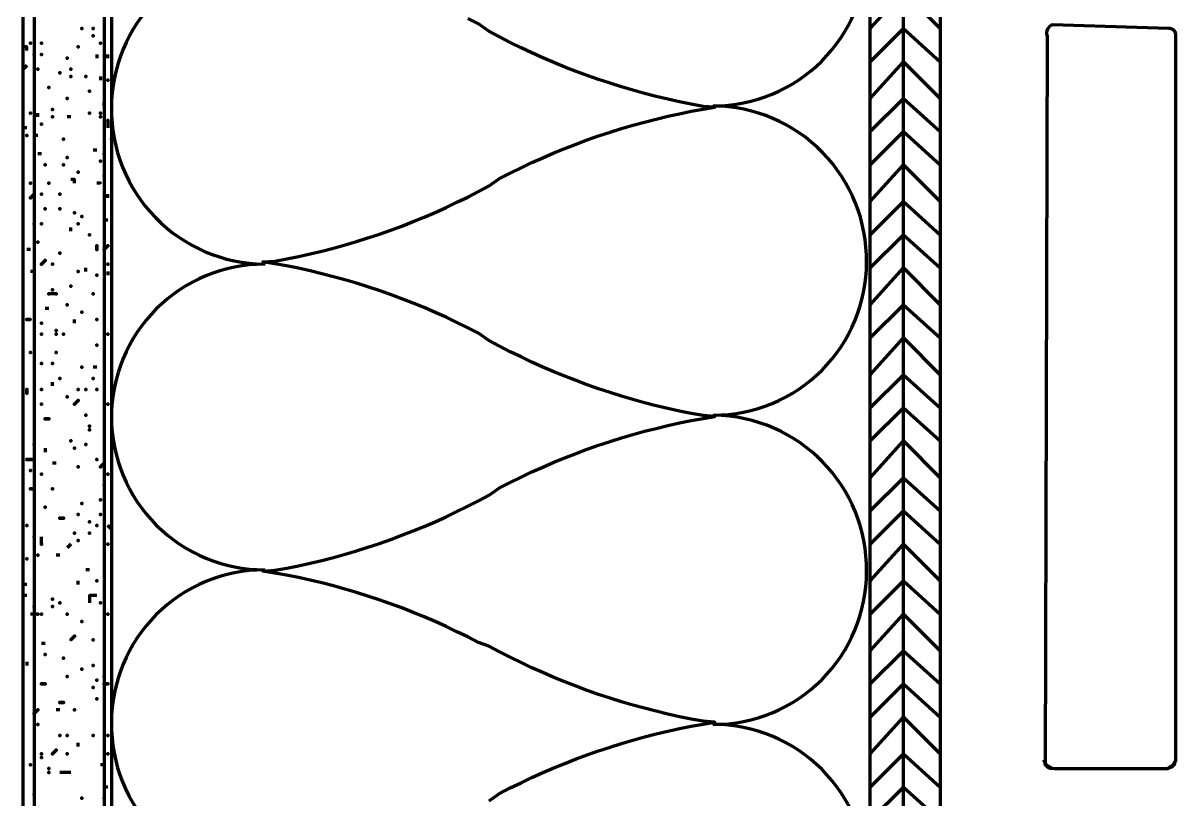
# Model space of a CAD drawing. Extents: x 261 to 424, y 0 to 368.
# Drawn here: x 342.77 to 351.12, y 162.83 to 168.46 of the extents above; entities that cross this region are included whole.
import ezdxf

# ---------------------------------------------------------------- set-up
doc = ezdxf.new("R2010")
doc.units = 0
doc.header["$MEASUREMENT"] = 0
doc.layers.add('Dt-Line 1', color=9, linetype='Continuous', lineweight=0)
doc.layers.add('Dt-Line 3', color=7, linetype='Continuous', lineweight=15)

msp = doc.modelspace()

# ---------------------------------------------------------------- linework, layer by layer
at = {"layer": 'Dt-Line 1', "linetype": 'Continuous', "lineweight": 158}
for p, q in [((343.30332, 168.229), (343.30332, 168.20233)), ((343.38332, 168.20233), (343.38332, 168.229)), ((342.79666, 168.14901), (342.76999, 168.12233)), ((343.32999, 168.069), (343.32999, 168.04233)), ((343.35665, 167.85567), (343.35665, 167.88233)), ((342.87665, 167.77567), (342.87665, 167.80232)), ((343.11665, 167.77567), (343.08999, 167.77567)), ((342.79666, 167.69567), (342.76999, 167.69567)), ((342.87665, 167.64233), (342.84999, 167.64233)), ((343.30332, 167.53567), (343.27665, 167.53567)), ((342.90332, 167.509), (342.87665, 167.509)), ((343.38332, 167.189), (343.38332, 167.21567)), ((343.38332, 167.029), (343.35665, 167.029)), ((343.11665, 166.949), (343.11665, 166.97567)), ((342.82332, 166.81568), (342.79666, 166.81568)), ((342.84999, 166.65567), (342.82332, 166.65567)), ((343.22332, 166.65567), (343.22332, 166.68233)), ((343.38332, 166.65567), (343.38332, 166.629)), ((342.95666, 166.389), (342.92999, 166.389)), ((343.14332, 166.28233), (343.14332, 166.309)), ((343.30332, 165.96233), (343.27665, 165.96233)), ((342.98332, 165.829), (342.98332, 165.85567)), ((342.92999, 165.37567), (342.92999, 165.349)), ((343.00999, 165.269), (342.98332, 165.269)), ((343.40999, 164.789), (343.38332, 164.81568)), ((343.11665, 164.68233), (343.08999, 164.65567)), ((343.03665, 164.60233), (343.00999, 164.60233)), ((343.24999, 164.49567), (343.22332, 164.49567)), ((342.79666, 164.389), (342.76999, 164.389)), ((343.16999, 164.389), (343.16999, 164.41567)), ((342.79666, 164.309), (342.76999, 164.309)), ((342.92999, 163.96233), (342.90332, 163.96233)), ((342.79666, 163.829), (342.79666, 163.80232)), ((343.03665, 163.48235), (343.00999, 163.48235)), ((343.16999, 163.21567), (343.16999, 163.24233)), ((343.35665, 163.08233), (343.32999, 163.08233)), ((343.38332, 162.92233), (343.35665, 162.92233))]:
    msp.add_line(p, q, dxfattribs=at)
for points in [[(349.14332, 59.16233), (349.14332, 323.16232), (348.90332, 322.92235), (348.90332, 322.92235)], [(348.90332, 168.41567), (349.14332, 168.68233), (349.40999, 168.41567), (349.40999, 168.41567)], [(346.14353, 162.82323), (346.21982, 162.87592), (346.29718, 162.91571), (346.37516, 162.95414), (346.45376, 162.99121), (346.53294, 163.0269), (346.6127, 163.06122), (346.69301, 163.09415), (346.77386, 163.12569), (346.85522, 163.15583), (346.93708, 163.18457), (347.01943, 163.2119), (347.10224, 163.23782), (347.18549, 163.26231), (347.26917, 163.28537), (347.35326, 163.307), (347.43773, 163.32718), (347.52258, 163.34592), (347.60779, 163.36321), (347.69332, 163.37904), (347.77918, 163.3934), (347.69332, 163.39896), (347.60779, 163.41479), (347.52258, 163.43208), (347.43773, 163.45082), (347.35326, 163.471), (347.26917, 163.49263), (347.18549, 163.51569), (347.10224, 163.54018), (347.01943, 163.5661), (346.93708, 163.59343), (346.85522, 163.62217), (346.77386, 163.65231), (346.69301, 163.68385), (346.6127, 163.71678), (346.53294, 163.7511), (346.45376, 163.78679), (346.37516, 163.82386), (346.29718, 163.86229), (346.21982, 163.90208), (346.14311, 163.94323), (346.06637, 163.96948), (345.98901, 164.00926), (345.91102, 164.04769), (345.83243, 164.08475), (345.75324, 164.12043), (345.67348, 164.15474), (345.59317, 164.18766), (345.51232, 164.2192), (345.43095, 164.24933), (345.34909, 164.27806), (345.26674, 164.30538), (345.18393, 164.33129), (345.10067, 164.35577), (345.01699, 164.37883), (344.9329, 164.40045), (344.84842, 164.42063), (344.76357, 164.43936), (344.67836, 164.45664), (344.59282, 164.47246), (344.50696, 164.48681), (344.59331, 164.49229), (344.67885, 164.50812), (344.76406, 164.52541), (344.84891, 164.54415), (344.93338, 164.56434), (345.01747, 164.58596), (345.10115, 164.60903), (345.1844, 164.63352), (345.26721, 164.65943), (345.34956, 164.68676), (345.43142, 164.7155), (345.51278, 164.74564), (345.59363, 164.77718), (345.67394, 164.81011), (345.7537, 164.84443), (345.83288, 164.88012), (345.91147, 164.91719), (345.98946, 164.95562), (346.06682, 164.99542), (346.14353, 165.03656), (346.21982, 165.08925), (346.29718, 165.12904), (346.37516, 165.16748), (346.45376, 165.20454), (346.53294, 165.24024), (346.6127, 165.27455), (346.69301, 165.30748), (346.77386, 165.33902), (346.85522, 165.36917), (346.93708, 165.39791), (347.01943, 165.42524), (347.10224, 165.45115), (347.18549, 165.47564), (347.26917, 165.4987), (347.35326, 165.52033), (347.43773, 165.54052), (347.52258, 165.55926), (347.60779, 165.57654), (347.69332, 165.59237), (347.77918, 165.60673), (347.69332, 165.61229), (347.60779, 165.62812), (347.52258, 165.64541), (347.43773, 165.66415), (347.35326, 165.68434), (347.26917, 165.70596), (347.18549, 165.72903), (347.10224, 165.75352), (347.01943, 165.77943), (346.93708, 165.80676), (346.85522, 165.8355), (346.77386, 165.86564), (346.69301, 165.89718), (346.6127, 165.93011), (346.53294, 165.96443), (346.45376, 166.00012), (346.37516, 166.03719), (346.29718, 166.07562), (346.21982, 166.11542), (346.14311, 166.15656), (346.06637, 166.20948), (345.98901, 166.24926), (345.91102, 166.28769), (345.83243, 166.32475), (345.75324, 166.36043), (345.67348, 166.39474), (345.59317, 166.42766), (345.51232, 166.4592), (345.43095, 166.48933), (345.34909, 166.51806), (345.26674, 166.54538), (345.18393, 166.57129), (345.10067, 166.59577), (345.01699, 166.61882), (344.9329, 166.64044), (344.84842, 166.66062), (344.76357, 166.67935), (344.67836, 166.69663), (344.59282, 166.71245), (344.50696, 166.7268), (344.59331, 166.73229), (344.67885, 166.74812), (344.76406, 166.76541), (344.84891, 166.78415), (344.93338, 166.80434), (345.01747, 166.82596), (345.10115, 166.84903), (345.1844, 166.87352), (345.26721, 166.89943), (345.34956, 166.92676), (345.43142, 166.9555), (345.51278, 166.98564), (345.59363, 167.01718), (345.67394, 167.05011), (345.7537, 167.08443), (345.83288, 167.12012), (345.91147, 167.15719), (345.98946, 167.19562), (346.06682, 167.23542), (346.14353, 167.27656), (346.21982, 167.32925), (346.29718, 167.36904), (346.37516, 167.40748), (346.45376, 167.44454), (346.53294, 167.48024), (346.6127, 167.51455), (346.69301, 167.54748), (346.77386, 167.57902), (346.85522, 167.60917), (346.93708, 167.63791), (347.01943, 167.66524), (347.10224, 167.69115), (347.18549, 167.71564), (347.26917, 167.7387), (347.35326, 167.76033), (347.43773, 167.78052), (347.52258, 167.79926), (347.60779, 167.81654), (347.69332, 167.83237), (347.77918, 167.84673), (347.69332, 167.85229), (347.60779, 167.86812), (347.52258, 167.88541), (347.43773, 167.90415), (347.35326, 167.92434), (347.26917, 167.94597), (347.18549, 167.96903), (347.10224, 167.99352), (347.01943, 168.01944), (346.93708, 168.04677), (346.85522, 168.0755), (346.77386, 168.10565), (346.69301, 168.13719), (346.6127, 168.17012), (346.53294, 168.20443), (346.45376, 168.24013), (346.37516, 168.27719), (346.29718, 168.31563), (346.21982, 168.35542), (346.14311, 168.39656), (346.06637, 168.44947), (345.98901, 168.48926)], [(343.19665, 168.41567), (343.19665, 168.41567), (343.19665, 168.41569)], [(343.27665, 168.41567), (343.27665, 168.41567), (343.27665, 168.41569)], [(343.27665, 168.36233), (343.27665, 168.36233), (343.27665, 168.36236)], [(348.90332, 168.17567), (349.14332, 168.41567), (349.40999, 168.17567), (349.40999, 168.17567)], [(342.79666, 168.25567), (342.79666, 168.28233), (342.76999, 168.28233)], [(342.82332, 168.309), (342.82332, 168.309), (342.82332, 168.30903)], [(342.90332, 168.309), (342.90332, 168.309), (342.90332, 168.30903)], [(343.16999, 168.28233), (343.16999, 168.28233), (343.16999, 168.28236)], [(343.32999, 168.309), (343.32999, 168.309), (343.32999, 168.30903)], [(342.84999, 168.229), (342.84999, 168.229), (342.84999, 168.22903)], [(342.90332, 168.229), (342.90332, 168.229), (342.90332, 168.22903)], [(343.08999, 168.20233), (343.08999, 168.20233), (343.08999, 168.20236)], [(342.87665, 168.12233), (342.87665, 168.12233), (342.87665, 168.12236)], [(343.11665, 168.12233), (343.11665, 168.12233), (343.11665, 168.12236)], [(348.90332, 167.909), (349.14332, 168.17567), (349.40999, 167.909), (349.40999, 167.909)], [(343.03665, 168.09567), (343.03665, 168.09567), (343.03665, 168.09569)], [(343.11665, 168.069), (343.11665, 168.069), (343.11665, 168.06903)], [(343.22332, 168.069), (343.22332, 168.069), (343.22332, 168.06903)], [(343.38332, 168.04233), (343.38332, 168.04233), (343.38332, 168.04236)], [(342.95666, 167.989), (342.95666, 167.989), (342.95666, 167.98903)], [(343.24999, 167.96233), (343.24999, 167.96233), (343.24999, 167.96236)], [(343.08999, 167.909), (343.08999, 167.909), (343.08999, 167.90903)], [(348.90332, 167.669), (349.14332, 167.909), (349.40999, 167.669), (349.40999, 167.669)], [(342.82332, 167.80232), (342.82332, 167.80232), (342.82332, 167.80235)], [(342.98332, 167.829), (342.98332, 167.829), (342.98332, 167.82903)], [(342.98332, 167.77567), (342.98332, 167.77567), (342.98332, 167.77569)], [(343.24999, 167.80232), (343.24999, 167.80232), (343.24999, 167.80235)], [(342.90332, 167.72233), (342.90332, 167.72233), (342.90332, 167.72236)], [(343.38332, 167.749), (343.38332, 167.69567)], [(342.79666, 167.64233), (342.79666, 167.64233), (342.79666, 167.64236)], [(343.06332, 167.61567), (343.06332, 167.61567), (343.06332, 167.61569)], [(343.40999, 167.61567), (343.40999, 167.61567), (343.40999, 167.61569)], [(348.90332, 167.429), (349.14332, 167.669), (349.40999, 167.429), (349.40999, 167.429)], [(343.08999, 167.48235), (343.08999, 167.48235), (343.08999, 167.48237)], [(343.32999, 167.45567), (343.32999, 167.45567), (343.32999, 167.45569)], [(343.35665, 167.509), (343.35665, 167.509), (343.35665, 167.50903)], [(342.92999, 167.429), (342.92999, 167.429), (342.92999, 167.42903)], [(343.06332, 167.429), (343.06332, 167.429), (343.06332, 167.42903)], [(343.16999, 167.37567), (343.16999, 167.37567), (343.16999, 167.37569)], [(348.90332, 167.16233), (349.14332, 167.429), (349.40999, 167.16233), (349.40999, 167.16233)], [(342.82332, 167.29567), (342.82332, 167.29567), (342.82332, 167.29569)], [(342.95666, 167.29567), (342.95666, 167.29567), (342.95666, 167.29569)], [(343.14332, 167.29567), (343.14332, 167.32233), (343.11665, 167.32233)], [(343.32999, 167.29567), (343.32999, 167.29567), (343.30332, 167.29567)], [(343.35665, 167.349), (343.35665, 167.349), (343.35665, 167.34903)], [(342.90332, 167.21567), (342.90332, 167.21567), (342.90332, 167.21569)], [(343.03665, 167.21567), (343.03665, 167.21567), (343.03665, 167.21569)], [(342.92999, 167.109), (342.92999, 167.109), (342.92999, 167.10903)], [(343.03665, 167.109), (343.03665, 167.109), (343.03665, 167.10903)], [(348.90332, 166.92233), (349.14332, 167.16233), (349.40999, 166.92233), (349.40999, 166.92233)], [(343.14332, 167.08233), (343.14332, 167.08233), (343.14332, 167.08236)], [(343.19665, 167.05567), (343.19665, 167.05567), (343.19665, 167.05569)], [(342.84999, 167.00233), (342.84999, 167.00233), (342.84999, 167.00236)], [(342.90332, 167.00233), (342.90332, 167.00233), (342.90332, 167.00236)], [(343.16999, 167.00233), (343.16999, 167.00233), (343.16999, 167.00236)], [(342.87665, 166.869), (342.87665, 166.869), (342.87665, 166.86903)], [(343.24999, 166.92233), (343.24999, 166.92233), (343.24999, 166.92236)], [(348.90332, 166.68233), (349.14332, 166.92233), (349.40999, 166.68233), (349.40999, 166.68233)], [(343.03665, 166.789), (343.03665, 166.789), (343.03665, 166.78903)], [(342.98332, 166.709), (342.98332, 166.709), (342.98332, 166.70903)], [(343.38332, 166.709), (343.38332, 166.709), (343.38332, 166.70903)], [(343.16999, 166.65567), (343.16999, 166.65567), (343.16999, 166.65569)], [(343.30332, 166.629), (343.30332, 166.629), (343.30332, 166.62903)], [(348.90332, 166.41567), (349.14332, 166.68233), (349.40999, 166.41567), (349.40999, 166.41567)], [(343.11665, 166.549), (343.11665, 166.549), (343.11665, 166.54903)], [(343.00999, 166.49567), (342.95666, 166.49567), (342.95666, 166.49567), (342.95666, 166.49569)], [(343.27665, 166.49567), (343.27665, 166.49567), (343.27665, 166.49569)], [(343.08999, 166.41567), (343.08999, 166.41567), (343.08999, 166.41569)], [(343.19665, 166.36233), (343.19665, 166.36233), (343.19665, 166.36236)], [(348.90332, 166.17567), (349.14332, 166.41567), (349.40999, 166.17567), (349.40999, 166.17567)], [(342.90332, 166.28233), (342.90332, 166.28233), (342.90332, 166.28236)], [(342.90332, 166.20233), (342.90332, 166.20233), (342.90332, 166.20236)], [(343.06332, 166.20233), (343.06332, 166.20233), (343.06332, 166.20236)], [(343.38332, 166.20233), (343.38332, 166.20233), (343.38332, 166.20236)], [(343.30332, 166.12233), (343.30332, 166.12233), (343.30332, 166.12236)], [(348.90332, 165.909), (349.14332, 166.17567), (349.40999, 165.909), (349.40999, 165.909)], [(342.82332, 166.069), (342.82332, 166.069), (342.82332, 166.06903)], [(343.00999, 166.069), (343.00999, 166.069), (343.00999, 166.06903)], [(342.90332, 165.989), (342.90332, 165.989), (342.90332, 165.98903)], [(342.98332, 165.989), (342.98332, 165.989), (342.98332, 165.98903)], [(343.19665, 165.96233), (343.19665, 165.96233), (343.19665, 165.96236)], [(343.03665, 165.88233), (343.03665, 165.88233), (343.03665, 165.88236)], [(343.27665, 165.88233), (343.27665, 165.88233), (343.27665, 165.88236)], [(348.90332, 165.669), (349.14332, 165.909), (349.40999, 165.669), (349.40999, 165.669)], [(342.90332, 165.80232), (342.90332, 165.80232), (342.90332, 165.80235)], [(343.16999, 165.80232), (343.16999, 165.80232), (343.16999, 165.80235)], [(343.22332, 165.80232), (343.22332, 165.80232), (343.22332, 165.80235)], [(343.30332, 165.80232), (343.30332, 165.80232), (343.30332, 165.80235)], [(342.90332, 165.69567), (342.90332, 165.69567), (342.90332, 165.69569)], [(343.08999, 165.749), (343.08999, 165.749), (343.08999, 165.74903)], [(343.38332, 165.69567), (343.38332, 165.69567), (343.38332, 165.69569)], [(343.22332, 165.61567), (343.22332, 165.61567), (343.22332, 165.61569)], [(348.90332, 165.429), (349.14332, 165.669), (349.40999, 165.429), (349.40999, 165.429)], [(342.84999, 165.40233), (342.84999, 165.40233), (342.84999, 165.40236)], [(343.11665, 165.429), (343.11665, 165.429), (343.11665, 165.42903)], [(343.14332, 165.37567), (343.14332, 165.37567), (343.14332, 165.37569)], [(343.22332, 165.40233), (343.22332, 165.40233), (343.22332, 165.40236)], [(348.90332, 165.16233), (349.14332, 165.429), (349.40999, 165.16233), (349.40999, 165.16233)], [(342.82332, 165.21567), (342.82332, 165.21567), (342.82332, 165.21569)], [(342.90332, 165.189), (342.90332, 165.189), (342.90332, 165.18903)], [(343.16999, 165.24233), (343.16999, 165.24233), (343.16999, 165.24236)], [(343.38332, 165.189), (343.38332, 165.189), (343.38332, 165.18903)], [(343.35665, 165.109), (343.35665, 165.109), (343.35665, 165.10903)], [(348.90332, 164.92233), (349.14332, 165.16233), (349.40999, 164.92233), (349.40999, 164.92233)], [(342.98332, 165.08233), (342.98332, 165.08233), (342.98332, 165.08236)], [(342.92999, 164.949), (342.92999, 164.949), (342.92999, 164.94903)], [(343.19665, 164.97567), (343.19665, 164.97567), (343.19665, 164.97569)], [(343.32999, 165.00233), (343.32999, 165.00233), (343.32999, 165.00236)], [(343.16999, 164.89567), (343.16999, 164.89567), (343.16999, 164.89569)], [(343.32999, 164.89567), (343.32999, 164.89567), (343.32999, 164.89569)], [(348.90332, 164.68233), (349.14332, 164.92233), (349.40999, 164.68233), (349.40999, 164.68233)], [(342.79666, 164.81568), (342.79666, 164.81568), (342.79666, 164.81571)], [(343.24999, 164.84233), (343.24999, 164.84233), (343.24999, 164.84236)], [(343.30332, 164.81568), (343.30332, 164.81568), (343.30332, 164.81571)], [(342.84999, 164.73567), (342.84999, 164.73567), (342.84999, 164.73569)], [(342.90332, 164.68233), (342.90332, 164.73567)], [(343.14332, 164.76233), (343.14332, 164.76233), (343.14332, 164.76236)], [(343.16999, 164.709), (343.16999, 164.709), (343.16999, 164.70903)], [(343.24999, 164.76233), (343.24999, 164.76233), (343.24999, 164.76236)], [(343.38332, 164.68233), (343.38332, 164.68233), (343.38332, 164.68236)], [(348.90332, 164.41567), (349.14332, 164.68233), (349.40999, 164.41567), (349.40999, 164.41567)], [(342.87665, 164.60233), (342.87665, 164.60233), (342.87665, 164.60236)], [(342.79666, 164.57567), (342.79666, 164.57567), (342.79666, 164.57569)], [(343.30332, 164.41567), (343.30332, 164.41567), (343.30332, 164.41569)], [(348.90332, 164.17567), (349.14332, 164.41567), (349.40999, 164.17567), (349.40999, 164.17567)], [(342.98332, 164.28233), (342.98332, 164.28233), (342.98332, 164.28236)], [(343.30332, 164.309), (343.24999, 164.309), (343.24999, 164.25567)], [(342.84999, 164.229), (342.84999, 164.229), (342.84999, 164.22903)], [(342.98332, 164.229), (342.98332, 164.229), (342.98332, 164.22903)], [(343.03665, 164.25567), (343.03665, 164.25567), (343.03665, 164.25569)], [(343.32999, 164.25567), (343.32999, 164.25567), (343.32999, 164.25569)], [(342.87665, 164.17567), (342.82332, 164.17567)], [(343.19665, 164.12233), (343.19665, 164.12233), (343.19665, 164.12236)], [(343.38332, 164.17567), (343.38332, 164.17567), (343.38332, 164.17569)], [(348.90332, 163.909), (349.14332, 164.17567), (349.40999, 163.909), (349.40999, 163.909)], [(343.27665, 163.989), (343.27665, 163.989), (343.27665, 163.98903)], [(342.92999, 163.88233), (342.92999, 163.88233), (342.92999, 163.88236)], [(343.06332, 163.85567), (343.06332, 163.85567), (343.06332, 163.85569)], [(348.90332, 163.669), (349.14332, 163.909), (349.40999, 163.669), (349.40999, 163.669)], [(343.19665, 163.77567), (343.19665, 163.77567), (343.19665, 163.77569)], [(343.27665, 163.80232), (343.27665, 163.80232), (343.27665, 163.80235)], [(343.30332, 163.69567), (343.30332, 163.69567), (343.30332, 163.69569)], [(343.35665, 163.72233), (343.35665, 163.72233), (343.35665, 163.72236)], [(343.27665, 163.64233), (343.27665, 163.64233), (343.27665, 163.64236)], [(348.90332, 163.429), (349.14332, 163.669), (349.40999, 163.429), (349.40999, 163.429)], [(343.30332, 163.56233), (343.30332, 163.56233), (343.30332, 163.56236)], [(343.14332, 163.48235), (343.14332, 163.48235), (343.14332, 163.48237)], [(348.90332, 163.16233), (349.14332, 163.429), (349.40999, 163.16233), (349.40999, 163.16233)], [(342.87665, 163.37567), (342.87665, 163.37567), (342.87665, 163.37569)], [(343.03665, 163.29567), (343.03665, 163.29567), (343.03665, 163.29569)], [(343.08999, 163.29567), (343.08999, 163.29567), (343.08999, 163.29569)], [(343.27665, 163.29567), (343.27665, 163.29567), (343.27665, 163.29569)], [(343.08999, 163.16233), (343.08999, 163.16233), (343.08999, 163.16236)], [(348.90332, 162.92233), (349.14332, 163.16233), (349.40999, 162.92233), (349.40999, 162.92233)], [(342.82332, 163.08233), (342.82332, 163.08233), (342.82332, 163.08236)], [(343.11665, 163.029), (343.06332, 163.029), (343.03665, 163.029)], [(342.84999, 162.869), (342.84999, 162.869), (342.84999, 162.86903)], [(348.90332, 162.68233), (349.14332, 162.92233), (349.40999, 162.68233), (349.40999, 162.68233)], [(343.19665, 162.84233), (343.19665, 162.84233), (343.19665, 162.84236)], [(343.35665, 162.84233), (343.35665, 162.84233), (343.35665, 162.84236)]]:
    msp.add_lwpolyline(points, dxfattribs=at)
for points in [[(344.51665, 168.949, 0.4142155), (343.40999, 167.84233, 0.4142155), (344.51665, 166.709, 0.4142155), (343.40999, 165.60233, 0.4142199), (344.51665, 164.49567, 0.4142155), (343.40999, 163.389, 0.4142155), (344.51665, 162.25567, 0.4142135)], [(348.87665, 162.269, 0.4142155), (347.76999, 163.37567, 0.4142174), (348.87665, 164.48235, 0.4142135), (347.76999, 165.61567, 0.4142155), (348.87665, 166.72233, 0.4142155), (347.76999, 167.85567, 0.4142155), (348.87665, 168.96233, 0.4142155)]]:
    msp.add_lwpolyline(points, format="xyb", dxfattribs=at)
for points in [[(342.82332, 167.189), (342.82332, 167.18903), (342.84999, 167.21567), (342.84999, 167.21567)], [(343.30332, 166.84233), (343.30332, 166.84236), (343.30332, 166.81568)], [(343.38332, 166.84233), (343.38332, 166.84236), (343.35665, 166.81568), (343.35665, 166.81568)], [(342.92999, 166.73567), (342.92999, 166.73569), (342.90332, 166.709), (342.90332, 166.709)], [(342.79666, 166.309), (342.79666, 166.30903), (342.82332, 166.309)], [(342.79666, 165.80232), (342.79666, 165.80235), (342.79666, 165.77567)], [(343.14332, 165.69567), (343.14332, 165.69569), (343.16999, 165.72233), (343.16999, 165.72233)], [(342.92999, 165.589), (342.92999, 165.58903), (342.95666, 165.589)], [(342.82332, 165.29567), (342.84999, 165.29569), (342.79666, 165.29567), (342.79666, 165.29567)], [(343.30332, 165.29567), (343.30332, 165.29569), (343.30332, 165.29567)], [(343.32999, 165.24233), (343.32999, 165.24233), (343.32999, 165.24236), (343.35665, 165.269)], [(342.84999, 165.08233), (342.82332, 165.08233), (342.84999, 165.08233)], [(343.03665, 164.869), (343.03665, 164.86903), (343.06332, 164.869)], [(343.14332, 164.01567), (343.14332, 164.01569), (343.11665, 163.989)], [(342.92999, 163.669), (342.92999, 163.66903), (342.90332, 163.669)], [(343.35665, 163.669), (343.35665, 163.66903), (343.38332, 163.669)], [(343.03665, 163.53567), (343.03665, 163.53569), (343.06332, 163.53567)], [(342.84999, 163.45567), (342.84999, 163.45569), (342.87665, 163.48235), (342.87665, 163.48235)], [(343.38332, 163.29567), (343.38332, 163.29569), (343.38332, 163.29567)], [(342.98332, 163.16233), (342.98332, 163.16236), (343.00999, 163.189), (343.00999, 163.189)]]:
    msp.add_lwpolyline(points, close=True, dxfattribs=at)
for p in [(343.19665, 168.41567), (343.27665, 168.41567), (343.27665, 168.36233), (348.90332, 168.41567), (349.40999, 168.41567), (342.82332, 168.309), (342.90332, 168.309), (343.16999, 168.28233), (343.32999, 168.309), (342.84999, 168.229), (342.90332, 168.229), (343.08999, 168.20233), (342.87665, 168.12233), (343.11665, 168.12233), (348.90332, 168.17567), (349.40999, 168.17567), (343.03665, 168.09567), (343.11665, 168.069), (343.22332, 168.069), (343.38332, 168.04233), (342.95666, 167.989), (343.24999, 167.96233), (343.08999, 167.909), (348.90332, 167.909), (349.40999, 167.909), (342.82332, 167.80232), (342.98332, 167.829), (342.98332, 167.77567), (343.24999, 167.80232), (343.32999, 167.80232), (343.32999, 167.77567), (342.90332, 167.72233), (343.38332, 167.749), (342.79666, 167.64233), (343.06332, 167.61567), (343.40999, 167.61567), (348.90332, 167.669), (349.40999, 167.669), (343.08999, 167.48235), (343.32999, 167.45567), (343.35665, 167.509), (342.92999, 167.429), (343.06332, 167.429), (343.16999, 167.37567), (348.90332, 167.429), (349.40999, 167.429), (342.82332, 167.29567), (342.95666, 167.29567), (343.35665, 167.349), (342.82332, 167.189), (342.84999, 167.21567), (342.90332, 167.21567), (343.03665, 167.21567), (342.92999, 167.109), (343.03665, 167.109), (348.90332, 167.16233), (349.40999, 167.16233), (343.14332, 167.08233), (343.19665, 167.05567), (342.84999, 167.00233), (342.90332, 167.00233), (343.16999, 167.00233), (342.87665, 166.869), (343.24999, 166.92233), (348.90332, 166.92233), (349.40999, 166.92233), (343.03665, 166.789), (343.30332, 166.84233), (343.30332, 166.81568), (343.35665, 166.81568), (343.38332, 166.84233), (342.90332, 166.709), (342.92999, 166.73567), (342.98332, 166.709), (343.38332, 166.709), (343.16999, 166.65567), (343.30332, 166.629), (348.90332, 166.68233), (349.40999, 166.68233), (342.98332, 166.52233), (343.11665, 166.549), (342.95666, 166.49567), (343.00999, 166.49567), (343.27665, 166.49567), (343.08999, 166.41567), (343.19665, 166.36233), (348.90332, 166.41567), (349.40999, 166.41567), (342.79666, 166.309), (342.90332, 166.28233), (343.30332, 166.309), (342.90332, 166.20233), (343.00999, 166.229), (343.00999, 166.20233), (343.06332, 166.20233), (343.38332, 166.20233), (343.30332, 166.12233), (348.90332, 166.17567), (349.40999, 166.17567), (342.82332, 166.069), (343.00999, 166.069), (342.90332, 165.989), (342.98332, 165.989), (343.19665, 165.96233), (343.03665, 165.88233), (343.27665, 165.88233), (348.90332, 165.909), (349.40999, 165.909), (342.79666, 165.80232), (342.79666, 165.77567), (342.90332, 165.80232), (343.16999, 165.80232), (343.22332, 165.80232), (343.30332, 165.80232), (342.90332, 165.69567), (343.08999, 165.749), (343.14332, 165.69567), (343.16999, 165.72233), (343.38332, 165.69567), (343.22332, 165.61567), (348.90332, 165.669), (349.40999, 165.669), (342.92999, 165.589), (342.95666, 165.589), (343.24999, 165.53567), (343.24999, 165.509), (342.84999, 165.40233), (343.11665, 165.429), (343.14332, 165.37567), (343.22332, 165.40233), (348.90332, 165.429), (349.40999, 165.429), (342.79666, 165.29567), (342.79666, 165.29567), (342.82332, 165.29567), (342.84999, 165.29567), (343.30332, 165.29567), (343.30332, 165.29567), (343.35665, 165.269), (342.82332, 165.21567), (342.90332, 165.189), (343.16999, 165.24233), (343.32999, 165.24233), (343.32999, 165.24233), (343.38332, 165.189), (343.35665, 165.109), (348.90332, 165.16233), (349.40999, 165.16233), (342.82332, 165.08233), (342.84999, 165.08233), (342.84999, 165.08233), (342.98332, 165.08233), (342.92999, 164.949), (343.19665, 164.97567), (343.32999, 165.00233), (343.03665, 164.869), (343.06332, 164.869), (343.16999, 164.89567), (343.32999, 164.89567), (348.90332, 164.92233), (349.40999, 164.92233), (342.79666, 164.81568), (343.24999, 164.84233), (343.30332, 164.81568), (342.84999, 164.73567), (342.90332, 164.68233), (343.14332, 164.76233), (343.16999, 164.709), (343.24999, 164.76233), (343.38332, 164.68233), (348.90332, 164.68233), (349.40999, 164.68233), (342.87665, 164.60233), (342.79666, 164.57567), (343.30332, 164.41567), (348.90332, 164.41567), (349.40999, 164.41567), (342.98332, 164.28233), (342.84999, 164.229), (342.98332, 164.229), (343.03665, 164.25567), (343.32999, 164.25567), (342.87665, 164.17567), (342.90332, 164.17567), (343.08999, 164.17567), (343.19665, 164.12233), (343.38332, 164.17567), (348.90332, 164.17567), (349.40999, 164.17567), (343.14332, 164.01567), (343.27665, 163.989), (342.92999, 163.88233), (343.06332, 163.85567), (348.90332, 163.909), (349.40999, 163.909), (343.19665, 163.77567), (343.27665, 163.80232), (343.08999, 163.72233), (343.30332, 163.69567), (343.35665, 163.72233), (342.90332, 163.669), (342.92999, 163.669), (343.27665, 163.64233), (343.35665, 163.669), (343.38332, 163.669), (348.90332, 163.669), (349.40999, 163.669), (343.03665, 163.53567), (343.06332, 163.53567), (343.30332, 163.56233), (342.84999, 163.45567), (342.87665, 163.48235), (343.14332, 163.48235), (348.90332, 163.429), (349.40999, 163.429), (342.87665, 163.37567), (343.03665, 163.29567), (343.08999, 163.29567), (343.27665, 163.29567), (343.38332, 163.29567), (343.38332, 163.29567), (343.00999, 163.189), (342.90332, 163.16233), (342.90332, 163.13565), (342.98332, 163.16233), (343.08999, 163.16233), (343.38332, 163.16233), (348.90332, 163.16233), (349.40999, 163.16233), (342.82332, 163.08233), (342.95666, 163.05567), (342.95666, 163.029), (342.84999, 162.869), (348.90332, 162.92233), (349.40999, 162.92233), (343.19665, 162.84233), (343.35665, 162.84233)]:
    msp.add_point(p, dxfattribs=at)
at = {"layer": 'Dt-Line 3', "linetype": 'Continuous', "lineweight": 70}
for p, q in [((342.84999, 179.669), (342.84999, 59.16233)), ((343.35665, 179.669), (343.35665, 59.16233))]:
    msp.add_line(p, q, dxfattribs=at)
at = {"layer": 'Dt-Line 3', "linetype": 'Continuous', "lineweight": 211}
msp.add_lwpolyline([(349.40999, 323.16232), (349.40999, 59.16233), (348.90332, 59.16233), (348.90332, 323.16232)], dxfattribs=at)
msp.add_lwpolyline([(343.40999, 59.16233), (342.76999, 59.16233), (342.76999, 179.669), (343.40999, 179.669)], close=True, dxfattribs=at)
at = {"layer": 'Dt-Line 3', "linetype": 'Continuous', "lineweight": 158}
msp.add_lwpolyline([(351.11643, 168.37567, 0.4142951), (351.06332, 168.41567), (350.22332, 168.44224, 0.4142781), (350.18332, 168.36233), (350.16952, 163.08296), (350.20225, 163.05906), (350.23665, 163.05567), (351.0608, 163.05654), (351.09713, 163.07519), (351.11665, 163.109)], format="xyb", close=True, dxfattribs=at)
for points in [[(350.22332, 163.05567), (350.16664, 163.08721), (350.19268, 163.06311), (350.15688, 163.11686)], [(351.11665, 163.12233), (351.08511, 163.06565), (351.10921, 163.09169), (351.05545, 163.05589)]]:
    msp.add_lwpolyline(points, dxfattribs=at)

doc.saveas('drawing.dxf')
